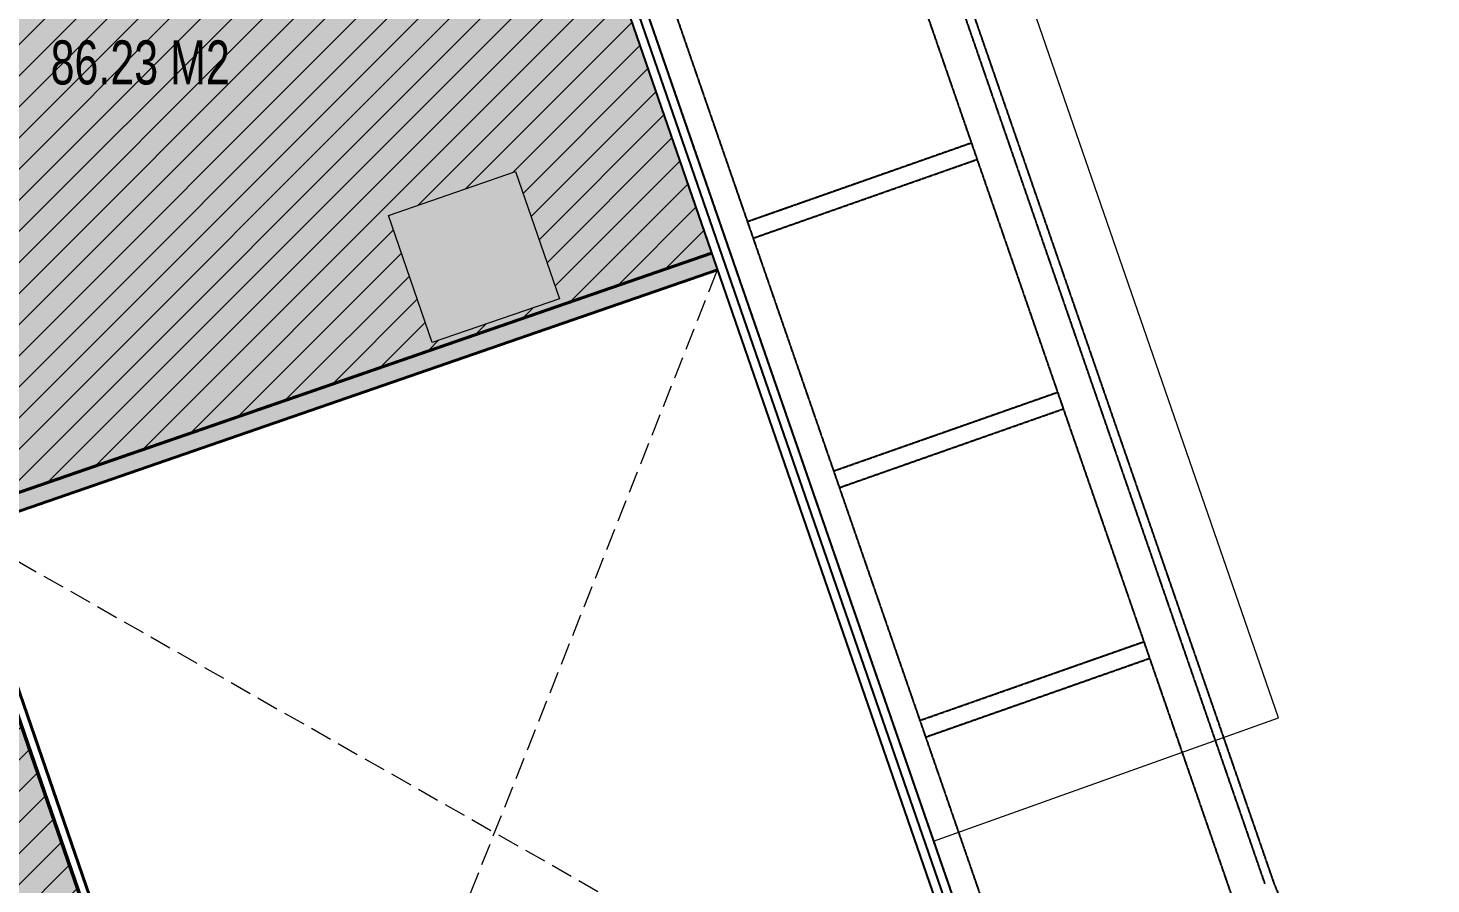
# Model space of a CAD drawing. Header units: millimetres. Extents: x -11451263 to 11578383104, y -507 to 1450429.
# Drawn here: x 11754760 to 11770715, y 1050481 to 1060209 of the extents above; entities that cross this region are included whole.
import ezdxf

# ---------------------------------------------------------------- set-up
doc = ezdxf.new("R2010")
doc.units = ezdxf.units.MM
doc.header["$MEASUREMENT"] = 0
doc.linetypes.add('DASH', pattern=[0.35, 0.25, -0.1])
doc.linetypes.add('DASHED2', pattern=[0.375, 0.25, -0.125])
doc.layers.get('0').update_dxf_attribs({"linetype": 'CONTINUOUS', "lineweight": 13})
doc.layers.add('A-GLAZ', color=135, linetype='CONTINUOUS')
doc.layers.add('canopy', color=2, linetype='DASH')
for name, color, linetype, lineweight in [('D-building block', 8, 'CONTINUOUS', 13), ('DO DIEN TICH THONG THUY', 141, 'CONTINUOUS', 13), ('KT-Chu viet', 255, 'CONTINUOUS', 20), ('KT-Net cat', 1, 'CONTINUOUS', 40), ('KT-Net cua', 87, 'CONTINUOUS', 9), ('KT-Net manh', 251, 'CONTINUOUS', 13), ('KT-Net to mau', 159, 'CONTINUOUS', 18)]:
    doc.layers.add(name, color=color, linetype=linetype, lineweight=lineweight)
doc.styles.add('Xref_ST_MBDV Cot vach 30.7.2022$0$Arial', font='arial.ttf', dxfattribs={"width": 0.7})
pattern_1 = [(45, (0, 0), (-176.7766952966369, 176.7766952966369), [])]

# ---------------------------------------------------------------- blocks, each defined once
blk = doc.blocks.new('hatch L2')
at = {"true_color": 0xf28888}
h = blk.add_hatch(color=11, dxfattribs=at)
h.dxf.hatch_style = 1
edge = h.paths.add_edge_path()
edge.add_line((11718961.90307797, 1048892.267790539), (11722223.01696642, 1050018.161258316))
edge.add_line((11722223.01696642, 1050018.161258316), (11724735.85981154, 1042734.741452368))
edge.add_line((11724735.85981154, 1042734.741452368), (11713061.68295531, 1038707.049438533))
edge.add_arc((11711929.76863103, 1043725.521386196), 5144.539894586704, 245.40120815329692, 282.7103521938456, ccw=False)
edge.add_line((11709788.29412146, 1039047.874792892), (11708921.26105342, 1039395.109883303))
edge.add_arc((11710281.67019731, 1042213.64517728), 3129.673184564284, 208.1072992458408, 244.2350094675844, ccw=False)
edge.add_line((11707521.0892177, 1040739.180224429), (11703046.04292691, 1048249.142790319))
edge.add_arc((13844815.96854213, 2324489.800085721), 2493184.435536931, 210.6370073954059, 210.789923648367, ccw=False)
edge.add_arc((11702825.31830279, 1054695.709260169), 3259.640613539076, 105.52673416934661, 192.8668219587496, ccw=False)
edge.add_line((11701952.75170367, 1057836.391424847), (11731370.18024093, 1067978.348709505))
edge.add_arc((11743750.05598092, 1032069.687327916), 37982.80249738275, 104.3521100977159, 109.0221531273263, ccw=False)
edge.add_arc((11739646.73581558, 1048106.700321995), 21429.16174522416, 81.54525537033311, 104.35211009771331, ccw=False)
edge.add_line((11742797.42658944, 1069302.976427729), (11758616.51138602, 1065191.577146662))
edge.add_arc((11757917.81490069, 1062503.261516631), 2777.628071807193, 20.290440454837096, 75.43108577023162, ccw=False)
edge.add_line((11760523.08227951, 1063466.485057723), (11762601.05637578, 1057460.138777411))
edge.add_line((11762601.05637578, 1057460.138777411), (11752230.69784672, 1053879.791894208))
edge.add_line((11752230.69784672, 1053879.791894208), (11749313.16517484, 1062330.330538424))
edge.add_line((11749313.16517484, 1062330.330538424), (11743545.40372243, 1060344.656978133))
edge.add_line((11743545.40372243, 1060344.656978133), (11735321.72078817, 1057505.445829958))
edge.add_line((11735321.72078817, 1057505.445829958), (11737367.69036857, 1051579.361342122))
edge.add_line((11737367.69036857, 1051579.361342122), (11738990.54112608, 1052136.132679462))
edge.add_line((11738990.54112608, 1052136.132679462), (11739826.42568836, 1052424.720260471))
edge.add_line((11739826.42568836, 1052424.720260471), (11740358.3702021, 1050883.961510714))
edge.add_line((11740358.3702021, 1050883.961510714), (11729747.93374013, 1047220.728964381))
edge.add_line((11729747.93374013, 1047220.728964381), (11729323.68402044, 1048449.554508391))
edge.add_line((11729323.68402044, 1048449.554508391), (11729134.63393911, 1048384.285321563))
edge.add_line((11729134.63393911, 1048384.285321563), (11728025.35405633, 1051598.23898513))
edge.add_line((11728025.35405633, 1051598.23898513), (11729064.83320975, 1051957.117233608))
edge.add_line((11729064.83320975, 1051957.117233608), (11728020.52622052, 1054981.918534941))
edge.add_line((11728020.52622052, 1054981.918534941), (11721309.24834721, 1052664.862407437))
edge.add_line((11721309.24834721, 1052664.862407437), (11721374.51754143, 1052475.812304683))
edge.add_line((11721374.51754143, 1052475.812304683), (11718113.40365298, 1051349.918836906))
edge.add_line((11718113.40365298, 1051349.918836906), (11718961.90307797, 1048892.267790539))
at = {"true_color": 0x93e6c6}
h = blk.add_hatch(color=111, dxfattribs=at)
h.dxf.hatch_style = 1
edge = h.paths.add_edge_path()
edge.add_line((11729747.93374013, 1047220.728964382), (11730302.721824, 1045613.803285687))
edge.add_line((11730302.721824, 1045613.803285687), (11730113.67174251, 1045548.534098782))
edge.add_line((11730113.67174251, 1045548.534098782), (11730409.15653879, 1044692.077905452))
edge.add_line((11730409.15653879, 1044692.077905452), (11730697.59989928, 1044791.593360271))
edge.add_arc((11735539.18745771, 1034072.541124123), 11761.76223731675, 21.683773130736085, 114.30776913281679, ccw=False)
edge.add_line((11746468.65506718, 1038418.319385909), (11749308.29788522, 1030223.587728531))
edge.add_line((11749308.29788522, 1030223.587728531), (11752458.35029075, 1031311.137427151))
edge.add_line((11752458.35029075, 1031311.137427151), (11751968.83168456, 1032729.012661355))
edge.add_line((11751968.83168456, 1032729.012661355), (11756411.50859581, 1034262.838551808))
edge.add_line((11756411.50859581, 1034262.838551808), (11757357.91180551, 1031521.612372765))
edge.add_line((11757357.91180551, 1031521.612372765), (11752915.23474589, 1029987.786431085))
edge.add_line((11752915.23474589, 1029987.786431085), (11752458.35029075, 1031311.137427151))
edge.add_line((11752458.35029075, 1031311.137427151), (11749308.29788522, 1030223.587728531))
edge.add_line((11749308.29788522, 1030223.587728531), (11750976.3226541, 1025392.208121332))
edge.add_arc((11755649.85444242, 1026857.0573291), 4897.722182601627, 197.4028256520883, 270.0229575167427)
edge.add_line((11755651.81688253, 1021959.335539658), (11760483.10260063, 1021959.335539658))
edge.add_line((11760483.10260063, 1021959.335539658), (11760483.10260063, 1030959.335227466))
edge.add_line((11760483.10260063, 1030959.335227466), (11769833.10187434, 1030959.335227468))
edge.add_line((11769833.10187434, 1030959.335227468), (11769833.10185643, 1043309.335226085))
edge.add_line((11769833.10185643, 1043309.335226085), (11766833.10186765, 1043309.335226085))
edge.add_line((11766833.10186765, 1043309.335226085), (11766833.10185644, 1032759.33523812))
edge.add_line((11766833.10185644, 1032759.33523812), (11761426.75352683, 1032759.335226605))
edge.add_line((11761426.75352683, 1032759.335226605), (11757442.7572614, 1044298.850381734))
edge.add_line((11757442.7572614, 1044298.850381734), (11753932.14854788, 1054467.214566024))
edge.add_line((11753932.14854788, 1054467.214566024), (11746464.67034552, 1051889.08170449))
edge.add_line((11746464.67034552, 1051889.08170449), (11743612.24177121, 1060150.513323806))
edge.add_line((11743612.24177121, 1060150.513323806), (11740776.65563991, 1059171.532517989))
edge.add_line((11740776.65563991, 1059171.532517989), (11743353.90305604, 1051706.580284384))
edge.add_line((11743353.90305604, 1051706.580284384), (11740423.63875096, 1050694.911996877))
edge.add_line((11740423.63875096, 1050694.911996877), (11740358.36980714, 1050883.961374356))
edge.add_line((11740358.36980714, 1050883.961374356), (11729747.93374013, 1047220.728964382))
at = {"elevation": 2.670347472914988e-08}
for points in [[(11701952.75170367, 1057836.391424847), (11731370.18024093, 1067978.348709505, -0.02037972752601731), (11734334.870418, 1068867.072647678, -0.099843476930148), (11742797.42658944, 1069302.976427729), (11758616.51138602, 1065191.577146662, -0.2453489675317921), (11760523.08227951, 1063466.485057723), (11762601.05637578, 1057460.138777411), (11752230.69784672, 1053879.791894208), (11749313.16517484, 1062330.330538424), (11743545.40372243, 1060344.656978133), (11735321.72078817, 1057505.445829958), (11737367.69036857, 1051579.361342122), (11738990.54112608, 1052136.132679462), (11739826.42568836, 1052424.720260471), (11740358.3702021, 1050883.961510714), (11729747.93374013, 1047220.728964381), (11729323.68402044, 1048449.554508391), (11729134.63393911, 1048384.285321563), (11728025.35405633, 1051598.23898513), (11729064.83320975, 1051957.117233608), (11728020.52622052, 1054981.918534941), (11721309.24834721, 1052664.862407437)], [(11761426.75352683, 1032759.335226605), (11757442.7572614, 1044298.850381734), (11753932.14854788, 1054467.214566024), (11746464.67034552, 1051889.08170449), (11743612.24177121, 1060150.513323806), (11740776.65563991, 1059171.532517989), (11743353.90305604, 1051706.580284384), (11740423.63875096, 1050694.911996877), (11740358.36980714, 1050883.961374356), (11729747.93374013, 1047220.728964382), (11730302.721824, 1045613.803285687), (11730113.67174251, 1045548.534098782), (11730409.15653879, 1044692.077905452), (11730697.59989928, 1044791.593360271, -0.4276918106011205), (11746468.65506718, 1038418.319385909)]]:
    blk.add_lwpolyline(points, format="xyb", dxfattribs=at)
blk = doc.blocks.new('khgklh')
at = {"layer": 'canopy', "ltscale": 5}
for p, q in [((23315.18398063816, -37793.19705855846, -0.002397642729168218), (25862.52917469293, -36898.09770459682, -0.002397642729168218)), ((23380.57462246902, -37982.20763734169, -0.002397642729168218), (25927.91981652379, -37087.10828337958, -0.002397642729168218)), ((24296.04360809736, -40628.35574030317, -0.002397642729168218), (26843.38880215026, -39733.25638634153, -0.002397642729168218)), ((24361.43424992822, -40817.36631908594, -0.002397642729168218), (26908.77944398113, -39922.26696512429, -0.002397642729168218)), ((25276.90323555842, -43463.51442204602, -0.002397642729168218), (27824.2484296076, -42568.4150680867, -0.002397642729168218)), ((25342.29387738928, -43652.52500082972, -0.002397642729168218), (27889.63907143846, -42757.42564686947, -0.002397642729168218))]:
    blk.add_line(p, q, dxfattribs=at)
at = {"layer": 'canopy', "ltscale": 5, "elevation": -0.000390093371837867}
for points in [[(19045.48237139918, -30418.85341841867, -0.2272385897093034), (21085.51649207622, -32265.95292707533), (26450.37127753347, -47772.97778105375, 0.2908633368540378), (30314.69158861227, -50443.77889962576), (50708.34043556824, -50442.84397452872)], [(19045.48238175176, -30418.85342110833), (21544.06401500478, -31068.23781049484, -0.2509385027004379), (25705.04936557636, -34913.61621165276), (29294.21744739637, -45288.04774350068)], [(19687.0151718054, -30688.91081477283), (21518.90958587825, -31165.02238930436, -0.2509385027004136), (25610.545180602, -34946.31115044234), (29199.71326243505, -45320.74268232426)], [(20965.13765138388, -31434.38537503872, -0.05972579019755635), (21366.39038236067, -32160.24109380646), (26730.54548132606, -47665.24351544806, 0.2898295105465972), (30320.5859976355, -50143.77862908773), (50208.39540595375, -50142.86689366063)], [(20965.13765138388, -31434.38537503872), (21418.29186937027, -31552.16070454149, -0.2509385027004823), (25232.52844070829, -35077.09090560069), (28821.69652258791, -45451.52243761858)]]:
    blk.add_lwpolyline(points, format="xyb", dxfattribs=at)
at = {"layer": 'canopy', "ltscale": 5}
blk.add_arc((31686.03277774528, -44399.33147267858, 0.001170280234354941), 2551.587189283483, 200.3833337523231, 265.7127814791308, dxfattribs=at)

msp = doc.modelspace()

# ---------------------------------------------------------------- hatches: boundary and pattern name
at = {"layer": 'DO DIEN TICH THONG THUY'}
h = msp.add_hatch(dxfattribs=at)
h.set_pattern_fill('ANSI31', color=256, scale=2000)
h.set_pattern_definition(pattern_1)
edge = h.paths.add_edge_path()
edge.add_line((11751349.82823556, 1067080.196890772), (11751224.82521252, 1066684.673594073))
edge.add_line((11751224.82521252, 1066684.673594073), (11751843.20337555, 1066513.771208693))
edge.add_line((11751843.20337555, 1066513.771208693), (11751435.63328505, 1065039.055432738))
edge.add_line((11751435.63328505, 1065039.055432738), (11750760.57835643, 1065225.62168646))
edge.add_line((11750760.57835643, 1065225.62168646), (11750609.36112587, 1064750.37067331))
edge.add_line((11750609.36112587, 1064750.37067331), (11754065.21303263, 1054740.607790798))
edge.add_line((11754065.21303263, 1054740.607790798), (11762530.75783552, 1057663.331758933))
edge.add_line((11762530.75783552, 1057663.331758933), (11760523.08227951, 1063466.485057724))
edge.add_arc((11757917.81490069, 1062503.261516633), 2777.628071806153, 20.29044045483242, 75.43108577026398)
edge.add_line((11758616.51138602, 1065191.577146663), (11751349.82823556, 1067080.196890772))
h.paths.add_polyline_path([(11758857.75674526, 1058080.150275036), (11760303.98986736, 1058579.459554243), (11760803.29914659, 1057133.226432071), (11759357.06602442, 1056633.917152838)], flags=16)
h.paths.add_polyline_path([(11756964.95032725, 1063562.602633604), (11758411.18344942, 1064061.911912835), (11758910.49272866, 1062615.678790662), (11757464.25960649, 1062116.36951143)], flags=16)
h = msp.add_hatch(dxfattribs=at)
h.set_pattern_fill('ANSI31', color=256, scale=2000)
h.set_pattern_definition(pattern_1)
edge = h.paths.add_edge_path()
edge.add_line((11730400.05799013, 1044764.988959227), (11730132.74568682, 1045539.250531654))
edge.add_line((11730132.74568682, 1045539.250531654), (11730321.7957679, 1045604.519721567))
edge.add_line((11730321.7957679, 1045604.519721567), (11729833.15040174, 1047019.865165603))
edge.add_line((11729833.15040174, 1047019.865165603), (11746181.25619357, 1052664.018101258))
edge.add_line((11746181.25619357, 1052664.018101258), (11746455.38677841, 1051870.007759442))
edge.add_line((11746455.38677841, 1051870.007759442), (11750803.53879714, 1053371.19909923))
edge.add_line((11750803.53879714, 1053371.19909923), (11751283.26732708, 1051981.680986244))
edge.add_line((11751283.26732708, 1051981.680986244), (11752729.50069243, 1052480.990368611))
edge.add_line((11752729.50069243, 1052480.990368611), (11753547.75508663, 1050110.941922471))
edge.add_line((11753547.75508663, 1050110.941922471), (11752101.48171872, 1049611.618730577))
edge.add_line((11752101.48171872, 1049611.618730577), (11753080.59943486, 1046775.895103142))
edge.add_line((11753080.59943486, 1046775.895103142), (11754526.79301125, 1047275.190485373))
edge.add_line((11754526.79301125, 1047275.190485373), (11755440.56158837, 1044628.48954614))
edge.add_line((11755440.56158837, 1044628.48954614), (11753994.32855515, 1044129.180326569))
edge.add_line((11753994.32855515, 1044129.180326569), (11754493.63783438, 1042682.947204398))
edge.add_line((11754493.63783438, 1042682.947204398), (11755939.87088243, 1043182.256429086))
edge.add_line((11755939.87088243, 1043182.256429086), (11757333.36806639, 1039146.037195963))
edge.add_line((11757333.36806639, 1039146.037195963), (11755887.13432512, 1038646.727744271))
edge.add_line((11755887.13432512, 1038646.727744271), (11756386.44360436, 1037200.494622099))
edge.add_line((11756386.44360436, 1037200.494622099), (11757832.67735969, 1037699.804081134))
edge.add_line((11757832.67735969, 1037699.804081134), (11758736.65557481, 1035081.460606722))
edge.add_line((11758736.65557481, 1035081.460606722), (11748809.41529931, 1031654.09935483))
edge.add_line((11748809.41529931, 1031654.09935483), (11746468.65506718, 1038418.319385912))
edge.add_arc((11735539.18745781, 1034072.541124174), 11761.76223720146, 21.68377313070572, 32.40967477250641)
edge.add_arc((11735539.18745768, 1034072.541124089), 11761.76223736034, 32.40967477250673, 65.45238028085772)
edge.add_arc((11735539.18745772, 1034072.54112419), 11761.76223724938, 65.45238028086098, 86.991230155833)
edge.add_arc((11735539.18745772, 1034072.541124096), 11761.76223734363, 86.99123015583892, 114.3077691326771)
edge.add_line((11730697.59989931, 1044791.59336028), (11730423.50517553, 1044697.031704757))
edge.add_line((11730423.50517553, 1044697.031704757), (11730400.05798999, 1044764.988959623))
h.paths.add_polyline_path([(11748230.60648109, 1036003.325831338), (11749676.83893976, 1036502.634881497), (11750176.14821899, 1035056.401759323), (11748729.91509025, 1034557.092477824)], flags=16)
h.paths.add_polyline_path([(11746337.80004677, 1041485.778184272), (11747784.03316903, 1041985.087463536), (11748283.34244826, 1040538.854341363), (11746837.10933556, 1040039.545065275)], flags=16)
h.paths.add_polyline_path([(11744444.99362843, 1046968.230542724), (11745891.2267506, 1047467.539821956), (11746390.53602983, 1046021.306699784), (11744944.30290766, 1045521.997420551)], flags=16)

# ---------------------------------------------------------------- linework, layer by layer
at = {"layer": 'A-GLAZ'}
msp.add_lwpolyline([(11731302.80598927, 1068166.673068467, -0.1205795836710196), (11742835.17164257, 1069499.810933504), (11758670.22767764, 1065384.260708227, -0.2272385897093211), (11760710.26179831, 1063537.161199571), (11766075.11658377, 1048030.136345592, 0.2908633368540378), (11769939.43689485, 1045359.33522702), (11799586.3765562, 1045359.33522702, -0.2655275921417467), (11802425.52188758, 1043237.232588232), (11805790.03269213, 1027630.930166908, -0.4513714951595503), (11800789.07440512, 1021759.335539658), (11755651.69290156, 1021759.335539658, -0.3267809868965265), (11750786.87643899, 1025328.083512682), (11746281.13981847, 1038348.614733324, 0.427810969143063), (11730771.57190047, 1044605.545820344), (11713116.4650179, 1038514.381203768, -0.1330764012900887), (11710305.79093826, 1038631.758036288), (11709133.60416937, 1039088.158349363, -0.183720991931343), (11707346.91922329, 1040640.762398276), (11702876.42401491, 1048143.087398809, -0.02215701127767281), (11699458.725024, 1053898.738219561, -0.4024491153328594), (11701893.24830856, 1058027.429341549), (11731302.80598927, 1068166.673068467)], format="xyb", dxfattribs=at)
for points in [[(11731336.49199059, 1068072.5105013, -0.1205241289836101), (11742816.29263109, 1069401.395366053), (11758643.38334978, 1065287.915336143, -0.2268593763515339), (11760616.66461898, 1063501.844575835), (11765981.69958537, 1047994.298911821, 0.2911846127893478), (11769937.51505508, 1045259.33522702), (11799580.1857315, 1045259.33522702, -0.264299338737125), (11802329.87084135, 1043206.40302859), (11805691.53872923, 1027613.287492324, -0.4511126140275254), (11800788.20431008, 1021859.335539658), (11755651.75458261, 1021859.335539658, -0.3268516886257801), (11750881.82097278, 1025359.505946666), (11746374.8958469, 1038383.471671473, 0.4277510049414529), (11730734.57650797, 1044698.566350019), (11713089.04917012, 1038610.706759248, -0.1326579387981812), (11710339.03140293, 1038726.128206686), (11709168.98182748, 1039181.696386368, -0.1839777985397028), (11707433.99507991, 1040689.986650962), (11702961.233834, 1048196.114485227, -0.02212061111597555), (11699553.07934175, 1053934.370174207, -0.4015848978584518), (11701923.02117441, 1057931.917681183)], [(11731370.18024094, 1067978.348709511, -0.1204683313511968), (11742797.42658944, 1069302.976427729), (11758616.51138602, 1065191.577146662, -0.226461319784536), (11760523.08227951, 1063466.485057723), (11765888.27050386, 1047958.496404087, 0.2914953560427168), (11769935.61455941, 1045159.33522702), (11799573.90475634, 1045159.33522702, -0.2630175069101259), (11802234.25061087, 1043175.430529898), (11805593.03738328, 1027595.679064092, -0.4508459645649955), (11800787.32554252, 1021959.335539658), (11755651.81688253, 1021959.335539658, -0.3269245432215398), (11750976.76995074, 1025390.915538053), (11746468.65506718, 1038418.319385912, 0.4276918106004188), (11730697.59989931, 1044791.593360281), (11713061.68295531, 1038707.049438532, -0.1322274508540182), (11710372.24288029, 1038820.509663522), (11709204.34536262, 1039275.239922261, -0.1842468440164599), (11707521.08921769, 1040739.18022445), (11703046.0429269, 1048249.142790327, -0.02208347310672502), (11699647.52626974, 1053969.834132737, -0.4006806727863309), (11701952.75170367, 1057836.391424847)]]:
    msp.add_lwpolyline(points, format="xyb", close=True, dxfattribs=at)
at = {"layer": 'D-building block', "linetype": 'DASHED2', "ltscale": 4000}
msp.add_lwpolyline([(11730934.5741268, 1069203.258106968, -0.1140331020743413), (11742754.89916761, 1070668.003413362), (11757813.69329433, 1066316.860355633, -0.2604672854682765), (11760604.68922853, 1063842.304591339), (11766075.11658377, 1048030.136345592, 0.2908633368540378), (11769939.43689485, 1045359.33522702), (11799586.3765562, 1045359.33522702, -0.2655275921417467), (11802425.52188758, 1043237.232588232), (11805790.03269213, 1027630.930166908, -0.4513714951595503), (11800789.07440512, 1021759.335539658), (11755651.69290156, 1021759.335539658, -0.3267809868965265), (11750786.87643899, 1025328.083512682), (11746281.13981847, 1038348.614733324, 0.3277017669590758), (11730771.57190047, 1044605.545820344), (11713116.4650179, 1038514.381203768, -0.1330764012900887), (11710305.79093826, 1038631.758036288), (11709133.60416937, 1039088.158349363, -0.183720991931343), (11707346.91922329, 1040640.762398276), (11702876.42401491, 1048143.087398809, -0.02215701127767281), (11699458.725024, 1053898.738219561, -0.4620918624571376), (11701535.23356683, 1059064.40742159), (11730934.5741268, 1069203.258106968)], format="xyb", dxfattribs=at)
at = {"layer": 'DO DIEN TICH THONG THUY'}
msp.add_lwpolyline([(11751349.82823556, 1067080.196890772), (11751224.82521252, 1066684.673594073), (11751843.20337555, 1066513.771208693), (11751435.63328505, 1065039.055432738), (11750760.57835643, 1065225.62168646), (11750609.36112587, 1064750.37067331), (11754065.21303263, 1054740.607790798), (11762530.75783552, 1057663.331758933), (11760523.08227951, 1063466.485057724, 0.2453489675318613), (11758616.51138602, 1065191.577146663)], format="xyb", close=True, dxfattribs=at)
msp.add_lwpolyline([(11758857.75674526, 1058080.150275036), (11760303.98986736, 1058579.459554243), (11760803.29914659, 1057133.226432071), (11759357.06602442, 1056633.917152838)], close=True, dxfattribs=at)
at = {"layer": 'KT-Net cat'}
for p, q in [((11754055.92946105, 1054721.533844131), (11762535.78718892, 1057649.18885873)), ((11753932.1485665, 1054467.214575923), (11762601.05637578, 1057460.138777411)), ((11753932.14856751, 1054467.214576272), (11757312.21891057, 1044676.950533405)), ((11754026.67360975, 1054499.849170248), (11757406.74395123, 1044709.585126819))]:
    msp.add_line(p, q, dxfattribs=at)
at = {"layer": 'KT-Net cua', "elevation": -0.0003141446399531436}
msp.add_lwpolyline([(11731302.80597232, 1068166.673075089, -0.1205795836710196), (11742835.17162561, 1069499.810940127), (11758670.22766068, 1065384.26071485, -0.2272385897093211), (11760710.26178136, 1063537.161206193), (11766075.11656682, 1048030.136352214, 0.2908633368540378), (11769939.4368779, 1045359.335233642), (11799586.37653925, 1045359.335233642, -0.2655275921417467), (11802425.52187062, 1043237.232594854), (11805790.03267517, 1027630.930173531, -0.4513714951595503), (11800789.07438816, 1021759.33554628), (11755651.69288461, 1021759.33554628, -0.3267809868965265), (11750786.87642204, 1025328.083519304), (11746281.13980152, 1038348.614739946, 0.427810969143063), (11730771.57188352, 1044605.545826966), (11713116.46500094, 1038514.38121039, -0.1330764012900887), (11710305.7909213, 1038631.758042911), (11709133.60415242, 1039088.158355986, -0.183720991931343), (11707346.91920634, 1040640.762404898), (11702876.42399795, 1048143.087405432, -0.02215701127767281), (11699458.72500704, 1053898.738226183, -0.4024491153328594), (11701893.2482916, 1058027.429348171), (11731302.80597232, 1068166.673075089)], format="xyb", dxfattribs=at)
at = {"layer": 'KT-Net manh', "elevation": -1.466690630920521e-09}
msp.add_lwpolyline([(11765058.53546183, 1050968.547421846), (11768979.21089706, 1052367.283033489), (11764627.2498657, 1064946.555087609), (11760693.2451164, 1063586.335449032)], dxfattribs=at)
at = {"layer": 'KT-Net manh', "linetype": 'DASH', "ltscale": 1000}
for points in [[(11757472.01313037, 1044520.535044823), (11762601.05520224, 1057460.138372249)], [(11754026.67360106, 1054499.849167247), (11766015.73602388, 1047681.823533993)]]:
    msp.add_lwpolyline(points, dxfattribs=at)

# ---------------------------------------------------------------- block references
at = {"layer": 'KT-Net to mau'}
msp.add_blockref('hatch L2', (-0.0001904554665088654, -0.0002009845338761806, -1.626592292229899e-08), dxfattribs=at)

# ---------------------------------------------------------------- texts
at = {"layer": 'KT-Chu viet', "insert": (11756035.413163, 1060068.542025934), "char_height": 500, "width": 5339.45268739584, "attachment_point": 2, "style": 'Xref_ST_MBDV Cot vach 30.7.2022$0$Arial'}
msp.add_mtext('86.23 M2', dxfattribs=at)

# ---------------------------------------------------------------- next in the draw order: block references
at = {"layer": 'canopy'}
msp.add_blockref('khgklh', (11739624.74618013, 1095803.11802323, 4.461234837821253e-05), dxfattribs=at)

# ---------------------------------------------------------------- next in the draw order: hatches: boundary and pattern name
at = {"layer": 'DO DIEN TICH THONG THUY'}
h = msp.add_hatch(dxfattribs=at)
h.set_pattern_fill('ANSI31', color=256, scale=2000)
h.set_pattern_definition(pattern_1)
h.paths.add_polyline_path([(11761416.06292361, 1032744.33522659), (11750417.03684739, 1064602.657271298), (11710676.7064269, 1050873.556181557), (11711251.6153362, 1049208.351184488), (11749322.44910903, 1062349.403420149), (11760154.6327589, 1030974.335227466), (11769818.1018742, 1030974.335227468), (11769818.10185659, 1032744.335238101)])

# ---------------------------------------------------------------- next in the draw order: linework, layer by layer
msp.add_lwpolyline([(11761416.06292361, 1032744.33522659), (11750417.03684739, 1064602.657271298), (11710676.7064269, 1050873.556181557), (11711251.6153362, 1049208.351184488), (11749322.44910903, 1062349.403420149), (11760154.6327589, 1030974.335227466), (11769818.1018742, 1030974.335227468), (11769818.10185659, 1032744.335238101)], close=True, dxfattribs=at)

doc.saveas('drawing.dxf')
